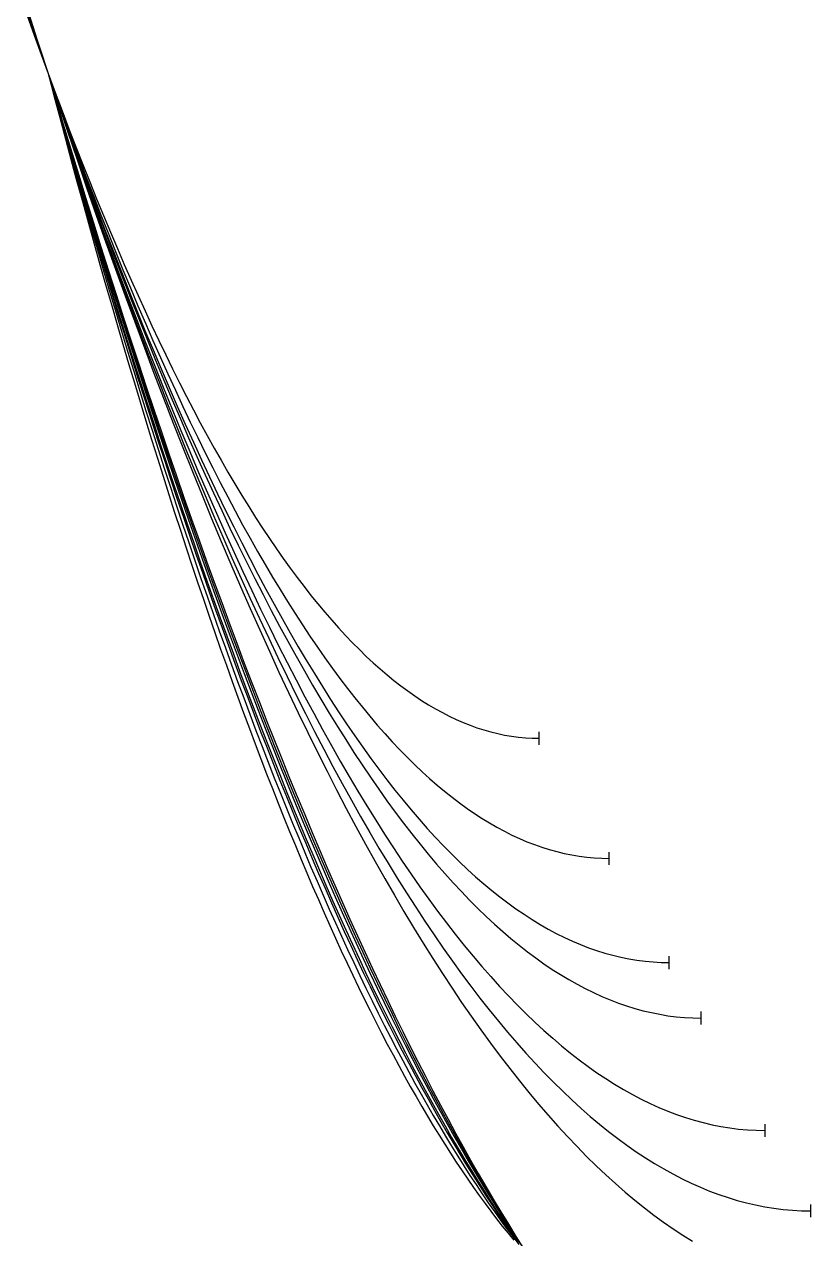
# Model space of a CAD drawing. Header units: metres. Extents: x -87 to 28195, y -4474 to 524.
# Drawn here: x 21881 to 22492, y -3367 to -2424 of the extents above; entities that cross this region are included whole.
import ezdxf

# ---------------------------------------------------------------- set-up
doc = ezdxf.new("R2010")
doc.units = ezdxf.units.M
for name, color, linetype in [('CATENARIES_-10_bare', 7, 'Continuous'), ('CATENARIES_-10_ICE', 7, 'Continuous'), ('CATENARIES_-19_bare', 7, 'Continuous'), ('CATENARIES_-19_HEAVY_ICE', 7, 'Continuous'), ('CATENARIES_0', 7, 'Continuous'), ('CATENARIES_0_ICE', 7, 'Continuous'), ('CATENARIES_50_theoretical', 7, 'Continuous')]:
    doc.layers.add(name, color=color, linetype=linetype)

msp = doc.modelspace()

# ---------------------------------------------------------------- linework, layer by layer
at = {"layer": 'CATENARIES_-10_bare'}
msp.add_line((22492.17, -3349.97), (22492.17, -3339.97), dxfattribs=at)
for points in [[(21885.48, -2418.39, 0), (21892.7, -2440.48, 0), (21899.92, -2462.3, 0), (21907.06, -2483.59, 0), (21914.19, -2504.62, 0), (21921.33, -2525.38, 0), (21928.46, -2545.87, 0), (21935.6, -2566.11, 0), (21942.73, -2586.07, 0), (21949.87, -2605.78, 0), (21957, -2625.22, 0), (21964.14, -2644.39, 0), (21971.28, -2663.3, 0), (21978.41, -2681.95, 0), (21985.55, -2700.34, 0), (21992.68, -2718.46, 0), (21999.82, -2736.33, 0), (22006.95, -2753.93, 0), (22014.09, -2771.26, 0), (22021.22, -2788.34, 0), (22028.36, -2805.15, 0), (22035.5, -2821.71, 0), (22042.63, -2838, 0), (22049.77, -2854.03, 0), (22056.9, -2869.8, 0), (22064.04, -2885.31, 0), (22071.17, -2900.56, 0), (22078.31, -2915.55, 0), (22085.44, -2930.28, 0), (22092.58, -2944.75, 0), (22099.72, -2958.96, 0), (22106.85, -2972.92, 0), (22113.99, -2986.61, 0), (22121.12, -3000.04, 0), (22128.26, -3013.22, 0), (22135.39, -3026.13, 0), (22142.53, -3038.79, 0), (22149.67, -3051.19, 0), (22156.8, -3063.33, 0), (22163.94, -3075.22, 0), (22171.07, -3086.84, 0), (22178.21, -3098.21, 0), (22185.34, -3109.32, 0), (22192.48, -3120.17, 0), (22199.61, -3130.77, 0), (22206.75, -3141.11, 0), (22213.89, -3151.19, 0), (22221.02, -3161.02, 0), (22228.16, -3170.58, 0), (22235.29, -3179.9, 0), (22242.43, -3188.95, 0), (22249.56, -3197.75, 0), (22256.7, -3206.29, 0), (22263.83, -3214.58, 0), (22270.97, -3222.61, 0), (22278.11, -3230.38, 0), (22285.24, -3237.9, 0), (22292.38, -3245.16, 0), (22299.51, -3252.17, 0), (22306.65, -3258.92, 0), (22313.78, -3265.42, 0), (22320.92, -3271.66, 0), (22328.05, -3277.64, 0), (22335.19, -3283.37, 0), (22342.33, -3288.85, 0), (22349.46, -3294.07, 0), (22356.6, -3299.03, 0), (22363.73, -3303.74, 0), (22370.87, -3308.2, 0), (22378, -3312.4, 0), (22385.14, -3316.34, 0), (22392.27, -3320.03, 0), (22399.41, -3323.47, 0), (22406.55, -3326.65, 0), (22413.68, -3329.58, 0), (22420.82, -3332.25, 0), (22427.95, -3334.66, 0), (22435.09, -3336.83, 0), (22442.22, -3338.74, 0), (22449.36, -3340.39, 0), (22456.49, -3341.79, 0), (22463.63, -3342.93, 0), (22470.77, -3343.82, 0), (22477.9, -3344.46, 0), (22485.04, -3344.84, 0), (22492.17, -3344.97, 0)], [(21899.92, -2462.3, 0), (21905.6, -2481.7, 0), (21911.28, -2500.92, 0), (21916.97, -2519.98, 0), (21922.65, -2538.87, 0), (21928.33, -2557.58, 0), (21934.01, -2576.13, 0), (21939.69, -2594.51, 0), (21945.37, -2612.71, 0), (21951.06, -2630.75, 0), (21956.74, -2648.62, 0), (21962.42, -2666.32, 0), (21968.1, -2683.85, 0), (21973.78, -2701.22, 0), (21979.47, -2718.41, 0), (21985.15, -2735.44, 0), (21990.83, -2752.29, 0), (21996.51, -2768.98, 0), (22002.19, -2785.5, 0), (22007.87, -2801.86, 0), (22013.56, -2818.04, 0), (22019.24, -2834.06, 0), (22024.92, -2849.91, 0), (22030.6, -2865.59, 0), (22036.28, -2881.11, 0), (22041.97, -2896.46, 0), (22047.65, -2911.64, 0), (22053.33, -2926.65, 0), (22059.01, -2941.5, 0), (22064.69, -2956.18, 0), (22070.37, -2970.7, 0), (22076.06, -2985.05, 0), (22081.74, -2999.23, 0), (22087.42, -3013.24, 0), (22093.1, -3027.09, 0), (22098.78, -3040.78, 0), (22104.47, -3054.29, 0), (22110.15, -3067.65, 0), (22115.83, -3080.83, 0), (22121.51, -3093.85, 0), (22127.19, -3106.71, 0), (22132.87, -3119.4, 0), (22138.56, -3131.92, 0), (22144.24, -3144.28, 0), (22149.92, -3156.48, 0), (22155.6, -3168.51, 0), (22161.28, -3180.37, 0), (22166.97, -3192.07, 0), (22172.65, -3203.61, 0), (22178.33, -3214.98, 0), (22184.01, -3226.19, 0), (22189.69, -3237.23, 0), (22195.37, -3248.11, 0), (22201.06, -3258.82, 0), (22206.74, -3269.37, 0), (22212.42, -3279.76, 0), (22218.1, -3289.98, 0), (22223.78, -3300.04, 0), (22229.47, -3309.93, 0), (22235.15, -3319.66, 0), (22240.83, -3329.23, 0), (22246.51, -3338.63, 0), (22252.19, -3347.87, 0), (22257.87, -3356.95, 0), (22263.56, -3365.86, 0), (22269.24, -3374.61, 0)]]:
    msp.add_polyline3d(points, dxfattribs=at)
at = {"layer": 'CATENARIES_-10_ICE'}
msp.add_line((22406.96, -3200.33), (22406.96, -3190.33), dxfattribs=at)
for points in [[(21886.92, -2423.95, 0), (21893.42, -2443.25, 0), (21899.92, -2462.3, 0), (21906.34, -2480.86, 0), (21912.76, -2499.18, 0), (21919.17, -2517.26, 0), (21925.59, -2535.1, 0), (21932.01, -2552.69, 0), (21938.43, -2570.05, 0), (21944.85, -2587.16, 0), (21951.27, -2604.03, 0), (21957.68, -2620.65, 0), (21964.1, -2637.04, 0), (21970.52, -2653.19, 0), (21976.94, -2669.09, 0), (21983.36, -2684.76, 0), (21989.78, -2700.19, 0), (21996.19, -2715.37, 0), (22002.61, -2730.32, 0), (22009.03, -2745.03, 0), (22015.45, -2759.49, 0), (22021.87, -2773.72, 0), (22028.28, -2787.71, 0), (22034.7, -2801.46, 0), (22041.12, -2814.98, 0), (22047.54, -2828.25, 0), (22053.96, -2841.29, 0), (22060.38, -2854.09, 0), (22066.79, -2866.65, 0), (22073.21, -2878.97, 0), (22079.63, -2891.05, 0), (22086.05, -2902.9, 0), (22092.47, -2914.51, 0), (22098.88, -2925.89, 0), (22105.3, -2937.02, 0), (22111.72, -2947.92, 0), (22118.14, -2958.59, 0), (22124.56, -2969.01, 0), (22130.98, -2979.21, 0), (22137.39, -2989.16, 0), (22143.81, -2998.88, 0), (22150.23, -3008.36, 0), (22156.65, -3017.61, 0), (22163.07, -3026.62, 0), (22169.49, -3035.4, 0), (22175.9, -3043.94, 0), (22182.32, -3052.24, 0), (22188.74, -3060.31, 0), (22195.16, -3068.15, 0), (22201.58, -3075.75, 0), (22207.99, -3083.11, 0), (22214.41, -3090.24, 0), (22220.83, -3097.14, 0), (22227.25, -3103.8, 0), (22233.67, -3110.23, 0), (22240.09, -3116.42, 0), (22246.5, -3122.37, 0), (22252.92, -3128.1, 0), (22259.34, -3133.59, 0), (22265.76, -3138.84, 0), (22272.18, -3143.86, 0), (22278.6, -3148.65, 0), (22285.01, -3153.2, 0), (22291.43, -3157.52, 0), (22297.85, -3161.61, 0), (22304.27, -3165.46, 0), (22310.69, -3169.08, 0), (22317.1, -3172.46, 0), (22323.52, -3175.61, 0), (22329.94, -3178.53, 0), (22336.36, -3181.21, 0), (22342.78, -3183.67, 0), (22349.2, -3185.88, 0), (22355.61, -3187.87, 0), (22362.03, -3189.62, 0), (22368.45, -3191.13, 0), (22374.87, -3192.42, 0), (22381.29, -3193.47, 0), (22387.71, -3194.28, 0), (22394.12, -3194.86, 0), (22400.54, -3195.21, 0), (22406.96, -3195.33, 0)], [(21899.92, -2462.3, 0), (21905.06, -2480.51, 0), (21910.19, -2498.56, 0), (21915.33, -2516.46, 0), (21920.47, -2534.19, 0), (21925.6, -2551.77, 0), (21930.74, -2569.19, 0), (21935.88, -2586.45, 0), (21941.02, -2603.55, 0), (21946.15, -2620.5, 0), (21951.29, -2637.29, 0), (21956.43, -2653.92, 0), (21961.56, -2670.4, 0), (21966.7, -2686.71, 0), (21971.84, -2702.87, 0), (21976.97, -2718.88, 0), (21982.11, -2734.73, 0), (21987.25, -2750.42, 0), (21992.39, -2765.96, 0), (21997.52, -2781.34, 0), (22002.66, -2796.56, 0), (22007.8, -2811.63, 0), (22012.93, -2826.54, 0), (22018.07, -2841.3, 0), (22023.21, -2855.9, 0), (22028.34, -2870.34, 0), (22033.48, -2884.63, 0), (22038.62, -2898.77, 0), (22043.76, -2912.75, 0), (22048.89, -2926.58, 0), (22054.03, -2940.25, 0), (22059.17, -2953.76, 0), (22064.3, -2967.13, 0), (22069.44, -2980.33, 0), (22074.58, -2993.39, 0), (22079.71, -3006.29, 0), (22084.85, -3019.03, 0), (22089.99, -3031.62, 0), (22095.13, -3044.06, 0), (22100.26, -3056.35, 0), (22105.4, -3068.48, 0), (22110.54, -3080.45, 0), (22115.67, -3092.28, 0), (22120.81, -3103.95, 0), (22125.95, -3115.46, 0), (22131.08, -3126.83, 0), (22136.22, -3138.04, 0), (22141.36, -3149.09, 0), (22146.5, -3160, 0), (22151.63, -3170.75, 0), (22156.77, -3181.35, 0), (22161.91, -3191.8, 0), (22167.04, -3202.09, 0), (22172.18, -3212.23, 0), (22177.32, -3222.22, 0), (22182.45, -3232.06, 0), (22187.59, -3241.75, 0), (22192.73, -3251.28, 0), (22197.87, -3260.66, 0), (22203, -3269.89, 0), (22208.14, -3278.97, 0), (22213.28, -3287.9, 0), (22218.41, -3296.67, 0), (22223.55, -3305.29, 0), (22228.69, -3313.76, 0), (22233.82, -3322.08, 0), (22238.96, -3330.25, 0), (22244.1, -3338.27, 0), (22249.24, -3346.14, 0), (22254.37, -3353.85, 0), (22259.51, -3361.41, 0), (22264.65, -3368.83, 0)]]:
    msp.add_polyline3d(points, dxfattribs=at)
at = {"layer": 'CATENARIES_-19_bare'}
for points in [[(21885.06, -2416.67, 0), (21892.49, -2439.62, 0), (21899.92, -2462.3, 0), (21907.39, -2484.82, 0), (21914.86, -2507.06, 0), (21922.32, -2529.03, 0), (21929.79, -2550.72, 0), (21937.26, -2572.13, 0), (21944.73, -2593.27, 0), (21952.2, -2614.13, 0), (21959.67, -2634.71, 0), (21967.13, -2655.02, 0), (21974.6, -2675.05, 0), (21982.07, -2694.81, 0), (21989.54, -2714.29, 0), (21997.01, -2733.5, 0), (22004.48, -2752.43, 0), (22011.94, -2771.09, 0), (22019.41, -2789.48, 0), (22026.88, -2807.59, 0), (22034.35, -2825.43, 0), (22041.82, -2843, 0), (22049.29, -2860.29, 0), (22056.75, -2877.31, 0), (22064.22, -2894.06, 0), (22071.69, -2910.54, 0), (22079.16, -2926.74, 0), (22086.63, -2942.67, 0), (22094.09, -2958.33, 0), (22101.56, -2973.72, 0), (22109.03, -2988.84, 0), (22116.5, -3003.69, 0), (22123.97, -3018.26, 0), (22131.44, -3032.57, 0), (22138.9, -3046.6, 0), (22146.37, -3060.37, 0), (22153.84, -3073.86, 0), (22161.31, -3087.09, 0), (22168.78, -3100.04, 0), (22176.25, -3112.72, 0), (22183.71, -3125.14, 0), (22191.18, -3137.28, 0), (22198.65, -3149.16, 0), (22206.12, -3160.77, 0), (22213.59, -3172.11, 0), (22221.06, -3183.18, 0), (22228.52, -3193.98, 0), (22235.99, -3204.51, 0), (22243.46, -3214.78, 0), (22250.93, -3224.77, 0), (22258.4, -3234.5, 0), (22265.86, -3243.96, 0), (22273.33, -3253.15, 0), (22280.8, -3262.08, 0), (22288.27, -3270.73, 0), (22295.74, -3279.12, 0), (22303.21, -3287.24, 0), (22310.67, -3295.1, 0), (22318.14, -3302.69, 0), (22325.61, -3310.01, 0), (22333.08, -3317.06, 0), (22340.55, -3323.85, 0), (22348.02, -3330.37, 0), (22355.48, -3336.62, 0), (22362.95, -3342.61, 0), (22370.42, -3348.33, 0), (22377.89, -3353.78, 0), (22385.36, -3358.97, 0), (22392.83, -3363.89, 0), (22400.29, -3368.54, 0)], [(21899.92, -2462.3, 0), (21905.78, -2482.04, 0), (21911.64, -2501.6, 0), (21917.5, -2521, 0), (21923.36, -2540.22, 0), (21929.22, -2559.27, 0), (21935.08, -2578.15, 0), (21940.94, -2596.85, 0), (21946.79, -2615.38, 0), (21952.65, -2633.75, 0), (21958.51, -2651.94, 0), (21964.37, -2669.96, 0), (21970.23, -2687.81, 0), (21976.09, -2705.48, 0), (21981.95, -2722.99, 0), (21987.81, -2740.33, 0), (21993.67, -2757.49, 0), (21999.53, -2774.49, 0), (22005.39, -2791.31, 0), (22011.25, -2807.97, 0), (22017.11, -2824.45, 0), (22022.97, -2840.77, 0), (22028.83, -2856.91, 0), (22034.69, -2872.89, 0), (22040.54, -2888.69, 0), (22046.4, -2904.33, 0), (22052.26, -2919.8, 0), (22058.12, -2935.09, 0), (22063.98, -2950.22, 0), (22069.84, -2965.18, 0), (22075.7, -2979.97, 0), (22081.56, -2994.6, 0), (22087.42, -3009.05, 0), (22093.28, -3023.34, 0), (22099.14, -3037.45, 0), (22105, -3051.4, 0), (22110.86, -3065.19, 0), (22116.72, -3078.8, 0), (22122.58, -3092.24, 0), (22128.44, -3105.52, 0), (22134.29, -3118.63, 0), (22140.15, -3131.57, 0), (22146.01, -3144.35, 0), (22151.87, -3156.95, 0), (22157.73, -3169.39, 0), (22163.59, -3181.67, 0), (22169.45, -3193.77, 0), (22175.31, -3205.71, 0), (22181.17, -3217.48, 0), (22187.03, -3229.09, 0), (22192.89, -3240.53, 0), (22198.75, -3251.8, 0), (22204.61, -3262.9, 0), (22210.47, -3273.84, 0), (22216.33, -3284.61, 0), (22222.19, -3295.22, 0), (22228.04, -3305.66, 0), (22233.9, -3315.93, 0), (22239.76, -3326.04, 0), (22245.62, -3335.98, 0), (22251.48, -3345.76, 0), (22257.34, -3355.37, 0), (22263.2, -3364.81, 0), (22269.06, -3374.09, 0)]]:
    msp.add_polyline3d(points, dxfattribs=at)
at = {"layer": 'CATENARIES_-19_HEAVY_ICE'}
msp.add_line((22335.63, -3076.44), (22335.63, -3066.44), dxfattribs=at)
for points in [[(21882.19, -2411.37, 0), (21888.1, -2428.58, 0), (21894.01, -2445.56, 0), (21899.92, -2462.3, 0), (21905.73, -2478.54, 0), (21911.54, -2494.55, 0), (21917.35, -2510.34, 0), (21923.16, -2525.91, 0), (21928.97, -2541.25, 0), (21934.78, -2556.37, 0), (21940.59, -2571.27, 0), (21946.4, -2585.95, 0), (21952.21, -2600.4, 0), (21958.01, -2614.64, 0), (21963.82, -2628.65, 0), (21969.63, -2642.44, 0), (21975.44, -2656.01, 0), (21981.25, -2669.36, 0), (21987.06, -2682.49, 0), (21992.87, -2695.4, 0), (21998.68, -2708.09, 0), (22004.49, -2720.55, 0), (22010.3, -2732.8, 0), (22016.11, -2744.83, 0), (22021.92, -2756.64, 0), (22027.73, -2768.22, 0), (22033.54, -2779.59, 0), (22039.35, -2790.74, 0), (22045.16, -2801.67, 0), (22050.97, -2812.39, 0), (22056.78, -2822.88, 0), (22062.59, -2833.15, 0), (22068.39, -2843.21, 0), (22074.2, -2853.05, 0), (22080.01, -2862.67, 0), (22085.82, -2872.07, 0), (22091.63, -2881.25, 0), (22097.44, -2890.22, 0), (22103.25, -2898.97, 0), (22109.06, -2907.5, 0), (22114.87, -2915.81, 0), (22120.68, -2923.91, 0), (22126.49, -2931.78, 0), (22132.3, -2939.45, 0), (22138.11, -2946.89, 0), (22143.92, -2954.12, 0), (22149.73, -2961.13, 0), (22155.54, -2967.92, 0), (22161.35, -2974.5, 0), (22167.16, -2980.86, 0), (22172.97, -2987.01, 0), (22178.77, -2992.93, 0), (22184.58, -2998.65, 0), (22190.39, -3004.14, 0), (22196.2, -3009.42, 0), (22202.01, -3014.48, 0), (22207.82, -3019.33, 0), (22213.63, -3023.96, 0), (22219.44, -3028.38, 0), (22225.25, -3032.58, 0), (22231.06, -3036.56, 0), (22236.87, -3040.33, 0), (22242.68, -3043.88, 0), (22248.49, -3047.22, 0), (22254.3, -3050.34, 0), (22260.11, -3053.25, 0), (22265.92, -3055.94, 0), (22271.73, -3058.42, 0), (22277.54, -3060.68, 0), (22283.35, -3062.72, 0), (22289.15, -3064.55, 0), (22294.96, -3066.16, 0), (22300.77, -3067.56, 0), (22306.58, -3068.75, 0), (22312.39, -3069.72, 0), (22318.2, -3070.47, 0), (22324.01, -3071.01, 0), (22329.82, -3071.33, 0), (22335.63, -3071.44, 0)], [(21899.92, -2462.3, 0), (21904.67, -2479.79, 0), (21909.41, -2497.13, 0), (21914.16, -2514.32, 0), (21918.91, -2531.35, 0), (21923.65, -2548.23, 0), (21928.4, -2564.96, 0), (21933.15, -2581.54, 0), (21937.89, -2597.96, 0), (21942.64, -2614.24, 0), (21947.39, -2630.36, 0), (21952.14, -2646.33, 0), (21956.88, -2662.15, 0), (21961.63, -2677.81, 0), (21966.38, -2693.33, 0), (21971.12, -2708.69, 0), (21975.87, -2723.9, 0), (21980.62, -2738.97, 0), (21985.36, -2753.88, 0), (21990.11, -2768.64, 0), (21994.86, -2783.25, 0), (21999.6, -2797.71, 0), (22004.35, -2812.02, 0), (22009.1, -2826.18, 0), (22013.84, -2840.19, 0), (22018.59, -2854.05, 0), (22023.34, -2867.76, 0), (22028.08, -2881.32, 0), (22032.83, -2894.74, 0), (22037.58, -2908, 0), (22042.33, -2921.11, 0), (22047.07, -2934.08, 0), (22051.82, -2946.9, 0), (22056.57, -2959.56, 0), (22061.31, -2972.08, 0), (22066.06, -2984.45, 0), (22070.81, -2996.67, 0), (22075.55, -3008.75, 0), (22080.3, -3020.67, 0), (22085.05, -3032.45, 0), (22089.79, -3044.08, 0), (22094.54, -3055.56, 0), (22099.29, -3066.89, 0), (22104.03, -3078.08, 0), (22108.78, -3089.12, 0), (22113.53, -3100.01, 0), (22118.27, -3110.75, 0), (22123.02, -3121.35, 0), (22127.77, -3131.8, 0), (22132.51, -3142.1, 0), (22137.26, -3152.26, 0), (22142.01, -3162.26, 0), (22146.76, -3172.13, 0), (22151.5, -3181.84, 0), (22156.25, -3191.41, 0), (22161, -3200.83, 0), (22165.74, -3210.11, 0), (22170.49, -3219.23, 0), (22175.24, -3228.22, 0), (22179.98, -3237.05, 0), (22184.73, -3245.74, 0), (22189.48, -3254.29, 0), (22194.22, -3262.69, 0), (22198.97, -3270.94, 0), (22203.72, -3279.05, 0), (22208.46, -3287.01, 0), (22213.21, -3294.82, 0), (22217.96, -3302.49, 0), (22222.7, -3310.02, 0), (22227.45, -3317.4, 0), (22232.2, -3324.63, 0), (22236.95, -3331.72, 0), (22241.69, -3338.66, 0), (22246.44, -3345.46, 0), (22251.19, -3352.11, 0), (22255.93, -3358.62, 0), (22260.68, -3364.98, 0), (22265.43, -3371.2, 0)]]:
    msp.add_polyline3d(points, dxfattribs=at)
at = {"layer": 'CATENARIES_0'}
msp.add_line((22456.75, -3287.58), (22456.75, -3277.58), dxfattribs=at)
for points in [[(21886.24, -2421.18, 0), (21893.08, -2441.87, 0), (21899.92, -2462.3, 0), (21906.79, -2482.57, 0), (21913.67, -2502.58, 0), (21920.54, -2522.33, 0), (21927.42, -2541.82, 0), (21934.29, -2561.06, 0), (21941.17, -2580.04, 0), (21948.04, -2598.76, 0), (21954.92, -2617.22, 0), (21961.79, -2635.43, 0), (21968.66, -2653.38, 0), (21975.54, -2671.07, 0), (21982.41, -2688.51, 0), (21989.29, -2705.69, 0), (21996.16, -2722.61, 0), (22003.04, -2739.28, 0), (22009.91, -2755.69, 0), (22016.79, -2771.85, 0), (22023.66, -2787.76, 0), (22030.53, -2803.41, 0), (22037.41, -2818.8, 0), (22044.28, -2833.94, 0), (22051.16, -2848.83, 0), (22058.03, -2863.46, 0), (22064.91, -2877.84, 0), (22071.78, -2891.96, 0), (22078.65, -2905.83, 0), (22085.53, -2919.45, 0), (22092.4, -2932.82, 0), (22099.28, -2945.93, 0), (22106.15, -2958.79, 0), (22113.03, -2971.4, 0), (22119.9, -2983.75, 0), (22126.78, -2995.86, 0), (22133.65, -3007.71, 0), (22140.52, -3019.31, 0), (22147.4, -3030.65, 0), (22154.27, -3041.75, 0), (22161.15, -3052.59, 0), (22168.02, -3063.19, 0), (22174.9, -3073.53, 0), (22181.77, -3083.62, 0), (22188.65, -3093.46, 0), (22195.52, -3103.05, 0), (22202.39, -3112.39, 0), (22209.27, -3121.48, 0), (22216.14, -3130.31, 0), (22223.02, -3138.9, 0), (22229.89, -3147.24, 0), (22236.77, -3155.33, 0), (22243.64, -3163.16, 0), (22250.52, -3170.75, 0), (22257.39, -3178.09, 0), (22264.26, -3185.18, 0), (22271.14, -3192.02, 0), (22278.01, -3198.61, 0), (22284.89, -3204.95, 0), (22291.76, -3211.04, 0), (22298.64, -3216.88, 0), (22305.51, -3222.47, 0), (22312.39, -3227.81, 0), (22319.26, -3232.91, 0), (22326.13, -3237.75, 0), (22333.01, -3242.35, 0), (22339.88, -3246.7, 0), (22346.76, -3250.8, 0), (22353.63, -3254.65, 0), (22360.51, -3258.25, 0), (22367.38, -3261.6, 0), (22374.25, -3264.71, 0), (22381.13, -3267.56, 0), (22388, -3270.17, 0), (22394.88, -3272.53, 0), (22401.75, -3274.64, 0), (22408.63, -3276.5, 0), (22415.5, -3278.11, 0), (22422.38, -3279.48, 0), (22429.25, -3280.6, 0), (22436.12, -3281.47, 0), (22443, -3282.09, 0), (22449.87, -3282.46, 0), (22456.75, -3282.58, 0)], [(21899.92, -2462.3, 0), (21905.35, -2481.13, 0), (21910.79, -2499.79, 0), (21916.22, -2518.29, 0), (21921.66, -2536.63, 0), (21927.09, -2554.8, 0), (21932.53, -2572.81, 0), (21937.96, -2590.66, 0), (21943.4, -2608.34, 0), (21948.83, -2625.86, 0), (21954.27, -2643.22, 0), (21959.7, -2660.41, 0), (21965.14, -2677.44, 0), (21970.57, -2694.31, 0), (21976.01, -2711.01, 0), (21981.44, -2727.56, 0), (21986.88, -2743.94, 0), (21992.31, -2760.16, 0), (21997.75, -2776.22, 0), (22003.18, -2792.11, 0), (22008.62, -2807.85, 0), (22014.05, -2823.42, 0), (22019.49, -2838.83, 0), (22024.92, -2854.08, 0), (22030.35, -2869.17, 0), (22035.79, -2884.1, 0), (22041.22, -2898.87, 0), (22046.66, -2913.47, 0), (22052.09, -2927.92, 0), (22057.53, -2942.2, 0), (22062.96, -2956.33, 0), (22068.4, -2970.29, 0), (22073.83, -2984.1, 0), (22079.27, -2997.74, 0), (22084.7, -3011.23, 0), (22090.14, -3024.55, 0), (22095.57, -3037.72, 0), (22101.01, -3050.72, 0), (22106.44, -3063.57, 0), (22111.88, -3076.26, 0), (22117.31, -3088.78, 0), (22122.75, -3101.15, 0), (22128.18, -3113.36, 0), (22133.62, -3125.41, 0), (22139.05, -3137.3, 0), (22144.49, -3149.03, 0), (22149.92, -3160.61, 0), (22155.35, -3172.02, 0), (22160.79, -3183.28, 0), (22166.22, -3194.38, 0), (22171.66, -3205.32, 0), (22177.09, -3216.1, 0), (22182.53, -3226.72, 0), (22187.96, -3237.19, 0), (22193.4, -3247.49, 0), (22198.83, -3257.64, 0), (22204.27, -3267.64, 0), (22209.7, -3277.47, 0), (22215.14, -3287.15, 0), (22220.57, -3296.66, 0), (22226.01, -3306.03, 0), (22231.44, -3315.23, 0), (22236.88, -3324.28, 0), (22242.31, -3333.16, 0), (22247.75, -3341.9, 0), (22253.18, -3350.47, 0), (22258.62, -3358.89, 0), (22264.05, -3367.15, 0)]]:
    msp.add_polyline3d(points, dxfattribs=at)
at = {"layer": 'CATENARIES_0_ICE'}
msp.add_line((22382.26, -3157.26), (22382.26, -3147.26), dxfattribs=at)
for points in [[(21881.35, -2407.75, 0), (21887.54, -2426.17, 0), (21893.73, -2444.35, 0), (21899.92, -2462.3, 0), (21906.18, -2480.22, 0), (21912.45, -2497.9, 0), (21918.71, -2515.34, 0), (21924.98, -2532.54, 0), (21931.24, -2549.5, 0), (21937.5, -2566.23, 0), (21943.77, -2582.71, 0), (21950.03, -2598.95, 0), (21956.3, -2614.96, 0), (21962.56, -2630.73, 0), (21968.83, -2646.25, 0), (21975.09, -2661.54, 0), (21981.35, -2676.6, 0), (21987.62, -2691.41, 0), (21993.88, -2705.99, 0), (22000.15, -2720.33, 0), (22006.41, -2734.43, 0), (22012.67, -2748.3, 0), (22018.94, -2761.93, 0), (22025.2, -2775.32, 0), (22031.47, -2788.48, 0), (22037.73, -2801.4, 0), (22043.99, -2814.08, 0), (22050.26, -2826.53, 0), (22056.52, -2838.74, 0), (22062.79, -2850.72, 0), (22069.05, -2862.46, 0), (22075.32, -2873.97, 0), (22081.58, -2885.24, 0), (22087.84, -2896.28, 0), (22094.11, -2907.08, 0), (22100.37, -2917.65, 0), (22106.64, -2927.98, 0), (22112.9, -2938.08, 0), (22119.16, -2947.95, 0), (22125.43, -2957.58, 0), (22131.69, -2966.98, 0), (22137.96, -2976.14, 0), (22144.22, -2985.07, 0), (22150.48, -2993.77, 0), (22156.75, -3002.23, 0), (22163.01, -3010.46, 0), (22169.28, -3018.46, 0), (22175.54, -3026.23, 0), (22181.81, -3033.76, 0), (22188.07, -3041.06, 0), (22194.33, -3048.12, 0), (22200.6, -3054.95, 0), (22206.86, -3061.56, 0), (22213.13, -3067.92, 0), (22219.39, -3074.06, 0), (22225.65, -3079.96, 0), (22231.92, -3085.63, 0), (22238.18, -3091.07, 0), (22244.45, -3096.28, 0), (22250.71, -3101.26, 0), (22256.97, -3106, 0), (22263.24, -3110.51, 0), (22269.5, -3114.79, 0), (22275.77, -3118.84, 0), (22282.03, -3122.66, 0), (22288.3, -3126.24, 0), (22294.56, -3129.6, 0), (22300.82, -3132.72, 0), (22307.09, -3135.61, 0), (22313.35, -3138.27, 0), (22319.62, -3140.7, 0), (22325.88, -3142.89, 0), (22332.14, -3144.86, 0), (22338.41, -3146.59, 0), (22344.67, -3148.1, 0), (22350.94, -3149.37, 0), (22357.2, -3150.41, 0), (22363.46, -3151.22, 0), (22369.73, -3151.8, 0), (22375.99, -3152.14, 0), (22382.26, -3152.26, 0)], [(21899.92, -2462.3, 0), (21904.92, -2480.25, 0), (21909.92, -2498.04, 0), (21914.92, -2515.68, 0), (21919.92, -2533.16, 0), (21924.92, -2550.48, 0), (21929.92, -2567.65, 0), (21934.92, -2584.66, 0), (21939.92, -2601.52, 0), (21944.92, -2618.22, 0), (21949.92, -2634.77, 0), (21954.92, -2651.16, 0), (21959.92, -2667.39, 0), (21964.92, -2683.48, 0), (21969.92, -2699.4, 0), (21974.92, -2715.18, 0), (21979.92, -2730.79, 0), (21984.92, -2746.26, 0), (21989.92, -2761.57, 0), (21994.92, -2776.72, 0), (21999.92, -2791.72, 0), (22004.92, -2806.57, 0), (22009.92, -2821.27, 0), (22014.92, -2835.81, 0), (22019.92, -2850.2, 0), (22024.92, -2864.43, 0), (22029.92, -2878.51, 0), (22034.92, -2892.44, 0), (22039.92, -2906.22, 0), (22044.92, -2919.84, 0), (22049.92, -2933.31, 0), (22054.92, -2946.63, 0), (22059.92, -2959.79, 0), (22064.92, -2972.81, 0), (22069.92, -2985.67, 0), (22074.92, -2998.38, 0), (22079.92, -3010.93, 0), (22084.92, -3023.34, 0), (22089.92, -3035.59, 0), (22094.92, -3047.7, 0), (22099.92, -3059.65, 0), (22104.92, -3071.45, 0), (22109.92, -3083.09, 0), (22114.92, -3094.59, 0), (22119.92, -3105.94, 0), (22124.92, -3117.13, 0), (22129.92, -3128.18, 0), (22134.92, -3139.07, 0), (22139.92, -3149.81, 0), (22144.92, -3160.4, 0), (22149.92, -3170.84, 0), (22154.92, -3181.13, 0), (22159.92, -3191.27, 0), (22164.92, -3201.26, 0), (22169.92, -3211.11, 0), (22174.92, -3220.8, 0), (22179.92, -3230.34, 0), (22184.92, -3239.73, 0), (22189.92, -3248.97, 0), (22194.92, -3258.06, 0), (22199.92, -3267, 0), (22204.92, -3275.79, 0), (22209.92, -3284.43, 0), (22214.92, -3292.92, 0), (22219.92, -3301.27, 0), (22224.92, -3309.46, 0), (22229.92, -3317.5, 0), (22234.92, -3325.4, 0), (22239.92, -3333.15, 0), (22244.92, -3340.74, 0), (22249.92, -3348.19, 0), (22254.92, -3355.49, 0), (22259.92, -3362.64, 0), (22264.92, -3369.64, 0)]]:
    msp.add_polyline3d(points, dxfattribs=at)
at = {"layer": 'CATENARIES_50_theoretical'}
msp.add_line((22281.27, -2983.2), (22281.27, -2973.2), dxfattribs=at)
for points in [[(21883.67, -2417.1, 0), (21889.09, -2432.38, 0), (21894.5, -2447.45, 0), (21899.92, -2462.3, 0), (21905.29, -2476.81, 0), (21910.66, -2491.12, 0), (21916.03, -2505.21, 0), (21921.4, -2519.09, 0), (21926.78, -2532.77, 0), (21932.15, -2546.23, 0), (21937.52, -2559.48, 0), (21942.89, -2572.53, 0), (21948.26, -2585.36, 0), (21953.63, -2597.99, 0), (21959, -2610.41, 0), (21964.37, -2622.61, 0), (21969.74, -2634.61, 0), (21975.12, -2646.4, 0), (21980.49, -2657.99, 0), (21985.86, -2669.36, 0), (21991.23, -2680.53, 0), (21996.6, -2691.49, 0), (22001.97, -2702.24, 0), (22007.34, -2712.78, 0), (22012.71, -2723.12, 0), (22018.09, -2733.25, 0), (22023.46, -2743.17, 0), (22028.83, -2752.89, 0), (22034.2, -2762.4, 0), (22039.57, -2771.7, 0), (22044.94, -2780.8, 0), (22050.31, -2789.69, 0), (22055.68, -2798.37, 0), (22061.05, -2806.85, 0), (22066.43, -2815.12, 0), (22071.8, -2823.19, 0), (22077.17, -2831.05, 0), (22082.54, -2838.71, 0), (22087.91, -2846.16, 0), (22093.28, -2853.4, 0), (22098.65, -2860.44, 0), (22104.02, -2867.27, 0), (22109.39, -2873.9, 0), (22114.77, -2880.33, 0), (22120.14, -2886.55, 0), (22125.51, -2892.56, 0), (22130.88, -2898.37, 0), (22136.25, -2903.97, 0), (22141.62, -2909.38, 0), (22146.99, -2914.57, 0), (22152.36, -2919.56, 0), (22157.74, -2924.35, 0), (22163.11, -2928.93, 0), (22168.48, -2933.31, 0), (22173.85, -2937.49, 0), (22179.22, -2941.46, 0), (22184.59, -2945.23, 0), (22189.96, -2948.79, 0), (22195.33, -2952.15, 0), (22200.7, -2955.3, 0), (22206.08, -2958.25, 0), (22211.45, -2961, 0), (22216.82, -2963.55, 0), (22222.19, -2965.89, 0), (22227.56, -2968.02, 0), (22232.93, -2969.96, 0), (22238.3, -2971.69, 0), (22243.67, -2973.21, 0), (22249.04, -2974.53, 0), (22254.42, -2975.65, 0), (22259.79, -2976.57, 0), (22265.16, -2977.28, 0), (22270.53, -2977.79, 0), (22275.9, -2978.1, 0), (22281.27, -2978.2, 0)], [(21899.92, -2462.3, 0), (21904.38, -2479.35, 0), (21908.85, -2496.24, 0), (21913.31, -2512.99, 0), (21917.78, -2529.59, 0), (21922.24, -2546.03, 0), (21926.71, -2562.33, 0), (21931.17, -2578.48, 0), (21935.63, -2594.47, 0), (21940.1, -2610.32, 0), (21944.56, -2626.02, 0), (21949.03, -2641.57, 0), (21953.49, -2656.97, 0), (21957.96, -2672.23, 0), (21962.42, -2687.33, 0), (21966.88, -2702.29, 0), (21971.35, -2717.1, 0), (21975.81, -2731.76, 0), (21980.28, -2746.27, 0), (21984.74, -2760.64, 0), (21989.21, -2774.85, 0), (21993.67, -2788.92, 0), (21998.13, -2802.84, 0), (22002.6, -2816.62, 0), (22007.06, -2830.25, 0), (22011.53, -2843.73, 0), (22015.99, -2857.06, 0), (22020.46, -2870.25, 0), (22024.92, -2883.29, 0), (22029.38, -2896.19, 0), (22033.85, -2908.94, 0), (22038.31, -2921.54, 0), (22042.78, -2934, 0), (22047.24, -2946.31, 0), (22051.71, -2958.47, 0), (22056.17, -2970.49, 0), (22060.63, -2982.37, 0), (22065.1, -2994.1, 0), (22069.56, -3005.68, 0), (22074.03, -3017.12, 0), (22078.49, -3028.41, 0), (22082.96, -3039.56, 0), (22087.42, -3050.56, 0), (22091.88, -3061.42, 0), (22096.35, -3072.14, 0), (22100.81, -3082.71, 0), (22105.28, -3093.13, 0), (22109.74, -3103.41, 0), (22114.21, -3113.55, 0), (22118.67, -3123.54, 0), (22123.13, -3133.39, 0), (22127.6, -3143.1, 0), (22132.06, -3152.66, 0), (22136.53, -3162.08, 0), (22140.99, -3171.35, 0), (22145.46, -3180.48, 0), (22149.92, -3189.47, 0), (22154.38, -3198.31, 0), (22158.85, -3207.01, 0), (22163.31, -3215.57, 0), (22167.78, -3223.98, 0), (22172.24, -3232.25, 0), (22176.71, -3240.38, 0), (22181.17, -3248.37, 0), (22185.63, -3256.21, 0), (22190.1, -3263.91, 0), (22194.56, -3271.47, 0), (22199.03, -3278.88, 0), (22203.49, -3286.16, 0), (22207.96, -3293.29, 0), (22212.42, -3300.27, 0), (22216.88, -3307.12, 0), (22221.35, -3313.82, 0), (22225.81, -3320.38, 0), (22230.28, -3326.8, 0), (22234.74, -3333.08, 0), (22239.21, -3339.22, 0), (22243.67, -3345.21, 0), (22248.13, -3351.06, 0), (22252.6, -3356.77, 0), (22257.06, -3362.34, 0), (22261.53, -3367.77, 0)]]:
    msp.add_polyline3d(points, dxfattribs=at)

doc.saveas('drawing.dxf')
